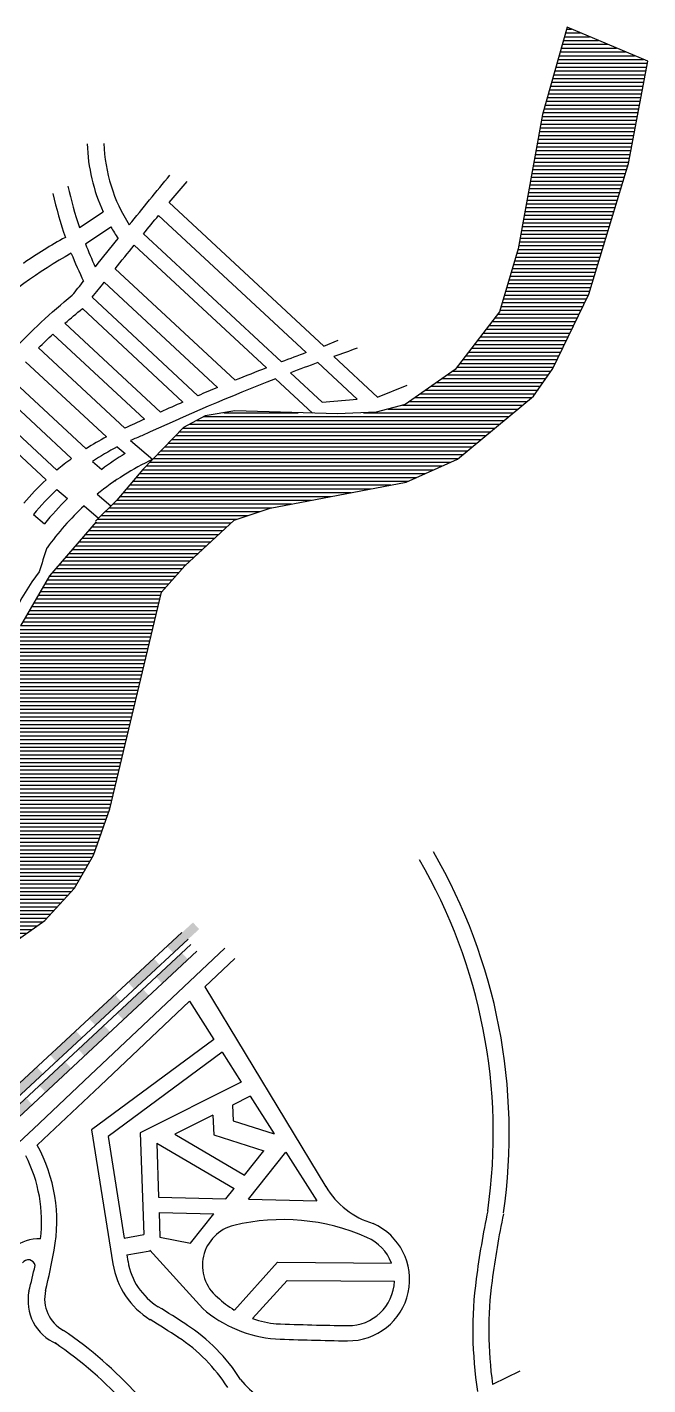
# Model space of a CAD drawing. Extents: x 578289 to 593263, y 7501070 to 7511782.
# Drawn here: x 589255 to 590072, y 7507936 to 7509723 of the extents above; entities that cross this region are included whole.
import ezdxf

# ---------------------------------------------------------------- set-up
doc = ezdxf.new("R2010")
doc.units = 0
doc.header["$LTSCALE"] = 170
doc.header["$MEASUREMENT"] = 0
doc.layers.get('0').update_dxf_attribs({"linetype": 'CONTINUOUS'})
for name, color, linetype in [('HATCH', 4, 'CONTINUOUS'), ('L-FERREA', 6, 'CONTINUOUS'), ('RIO', 4, 'CONTINUOUS'), ('RUA', 7, 'CONTINUOUS')]:
    doc.layers.add(name, color=color, linetype=linetype)

# ---------------------------------------------------------------- blocks, each defined once
blk = doc.blocks.new('*X6')
at = {"color": 0}
for p, q in [((589964.7, 7509720), (589971.4, 7509720)), ((589960.4, 7509705), (590006.9, 7509705)), ((589961.8, 7509710), (589995.1, 7509710)), ((589963.3, 7509715), (589983.2, 7509715)), ((589954.8, 7509685), (590054.2, 7509685)), ((589956.2, 7509690), (590042.4, 7509690)), ((589957.6, 7509695), (590030.5, 7509695)), ((589959, 7509700), (590018.7, 7509700)), ((589949.2, 7509665), (590069.3, 7509665)), ((589950.6, 7509670), (590070.2, 7509670)), ((589952, 7509675), (590071.2, 7509675)), ((589953.4, 7509680), (590066, 7509680)), ((589944.9, 7509650), (590066.4, 7509650)), ((589946.3, 7509655), (590067.4, 7509655)), ((589947.7, 7509660), (590068.3, 7509660)), ((589939.3, 7509630), (590062.6, 7509630)), ((589940.7, 7509635), (590063.6, 7509635)), ((589942.1, 7509640), (590064.5, 7509640)), ((589943.5, 7509645), (590065.5, 7509645)), ((589935.1, 7509615), (590059.8, 7509615)), ((589936.5, 7509620), (590060.7, 7509620)), ((589937.9, 7509625), (590061.7, 7509625)), ((589930.7, 7509595), (590056, 7509595)), ((589931.6, 7509600), (590057, 7509600)), ((589932.5, 7509605), (590057.9, 7509605)), ((589933.6, 7509610), (590058.8, 7509610)), ((589927.1, 7509575), (590052.2, 7509575)), ((589928, 7509580), (590053.2, 7509580)), ((589928.9, 7509585), (590054.1, 7509585)), ((589929.8, 7509590), (590055.1, 7509590)), ((589924.4, 7509560), (590049.4, 7509560)), ((589925.3, 7509565), (590050.3, 7509565)), ((589926.2, 7509570), (590051.3, 7509570)), ((589920.8, 7509540), (590045.2, 7509540)), ((589921.7, 7509545), (590046.5, 7509545)), ((589922.6, 7509550), (590047.5, 7509550)), ((589923.5, 7509555), (590048.4, 7509555)), ((589918.1, 7509525), (590040.7, 7509525)), ((589919, 7509530), (590042.2, 7509530)), ((589919.9, 7509535), (590043.7, 7509535)), ((589914.5, 7509505), (590034.6, 7509505)), ((589915.4, 7509510), (590036.1, 7509510)), ((589916.3, 7509515), (590037.6, 7509515)), ((589917.2, 7509520), (590039.1, 7509520)), ((589911.8, 7509490), (590030, 7509490)), ((589912.7, 7509495), (590031.5, 7509495)), ((589913.6, 7509500), (590033, 7509500)), ((589908.2, 7509470), (590023.9, 7509470)), ((589909.1, 7509475), (590025.4, 7509475)), ((589910, 7509480), (590027, 7509480)), ((589910.9, 7509485), (590028.5, 7509485)), ((589904.6, 7509450), (590017.8, 7509450)), ((589905.5, 7509455), (590019.4, 7509455)), ((589906.4, 7509460), (590020.9, 7509460)), ((589907.3, 7509465), (590022.4, 7509465)), ((589901.9, 7509435), (590013.3, 7509435)), ((589902.8, 7509440), (590014.8, 7509440)), ((589903.7, 7509445), (590016.3, 7509445)), ((589896.5, 7509415), (590007.2, 7509415)), ((589897.9, 7509420), (590008.7, 7509420)), ((589899.4, 7509425), (590010.2, 7509425)), ((589900.9, 7509430), (590011.8, 7509430)), ((589892, 7509400), (590002.6, 7509400)), ((589893.5, 7509405), (590004.2, 7509405)), ((589895, 7509410), (590005.7, 7509410)), ((589886.1, 7509380), (589996.6, 7509380)), ((589887.6, 7509385), (589998.1, 7509385)), ((589889, 7509390), (589999.6, 7509390)), ((589890.5, 7509395), (590001.1, 7509395)), ((589881.6, 7509365), (589990.9, 7509365)), ((589883.1, 7509370), (589993.3, 7509370)), ((589884.6, 7509375), (589995, 7509375)), ((589874.4, 7509345), (589981.2, 7509345)), ((589877.2, 7509350), (589983.6, 7509350)), ((589878.7, 7509355), (589986, 7509355)), ((589880.2, 7509360), (589988.5, 7509360)), ((589858.9, 7509325), (589971.6, 7509325)), ((589862.8, 7509330), (589974, 7509330)), ((589866.6, 7509335), (589976.4, 7509335)), ((589870.5, 7509340), (589978.8, 7509340)), ((589847.3, 7509310), (589964.3, 7509310)), ((589851.2, 7509315), (589966.7, 7509315)), ((589855.1, 7509320), (589969.2, 7509320)), ((589831.9, 7509290), (589954.7, 7509290)), ((589835.7, 7509295), (589957.1, 7509295)), ((589839.6, 7509300), (589959.5, 7509300)), ((589843.5, 7509305), (589961.9, 7509305)), ((589820.3, 7509275), (589947.4, 7509275)), ((589824.1, 7509280), (589949.8, 7509280)), ((589828, 7509285), (589952.3, 7509285)), ((589793.7, 7509255), (589934.1, 7509255)), ((589800.8, 7509260), (589937.5, 7509260)), ((589807.9, 7509265), (589940.9, 7509265)), ((589815, 7509270), (589944.4, 7509270)), ((589772.4, 7509240), (589923.7, 7509240)), ((589779.5, 7509245), (589927.2, 7509245)), ((589786.6, 7509250), (589930.6, 7509250)), ((589730.2, 7509220), (589901.3, 7509220)), ((589748.9, 7509225), (589907.3, 7509225)), ((589758.2, 7509230), (589913.4, 7509230)), ((589765.3, 7509235), (589919.4, 7509235)), ((589469.1, 7509200), (589877.1, 7509200)), ((589478.3, 7509205), (589883.1, 7509205)), ((589487.5, 7509210), (589889.2, 7509210)), ((589513.7, 7509215), (589611.5, 7509215)), ((589697.7, 7509215), (589895.2, 7509215)), ((589450.7, 7509185), (589858.9, 7509185)), ((589455.6, 7509190), (589865, 7509190)), ((589460.4, 7509195), (589871, 7509195)), ((589431.4, 7509165), (589834.7, 7509165)), ((589436.2, 7509170), (589840.8, 7509170)), ((589441.1, 7509175), (589846.8, 7509175)), ((589445.9, 7509180), (589852.9, 7509180)), ((589416.9, 7509150), (589812.6, 7509150)), ((589421.7, 7509155), (589822.6, 7509155)), ((589426.6, 7509160), (589828.7, 7509160)), ((589398.7, 7509130), (589767.6, 7509130)), ((589403, 7509135), (589778.8, 7509135)), ((589407.2, 7509140), (589790.1, 7509140)), ((589412.1, 7509145), (589801.3, 7509145)), ((589385.8, 7509115), (589707.3, 7509115)), ((589390.1, 7509120), (589733.4, 7509120)), ((589394.4, 7509125), (589756.3, 7509125)), ((589367.9, 7509095), (589602.9, 7509095)), ((589373, 7509100), (589629, 7509100)), ((589377.2, 7509105), (589655.1, 7509105)), ((589381.5, 7509110), (589681.2, 7509110)), ((589347.6, 7509075), (589531, 7509075)), ((589352.7, 7509080), (589546, 7509080)), ((589357.8, 7509085), (589561, 7509085)), ((589362.8, 7509090), (589576.8, 7509090)), ((589335.9, 7509060), (589512.5, 7509060)), ((589340.2, 7509065), (589517.9, 7509065)), ((589344.5, 7509070), (589523.3, 7509070)), ((589318.7, 7509040), (589491.1, 7509040)), ((589323, 7509045), (589496.4, 7509045)), ((589327.3, 7509050), (589501.8, 7509050)), ((589331.6, 7509055), (589507.2, 7509055)), ((589305.8, 7509025), (589475, 7509025)), ((589310.1, 7509030), (589480.3, 7509030)), ((589314.4, 7509035), (589485.7, 7509035)), ((589288.6, 7509005), (589455, 7509005)), ((589292.9, 7509010), (589459.5, 7509010)), ((589297.2, 7509015), (589464.2, 7509015)), ((589301.5, 7509020), (589469.6, 7509020)), ((589278.6, 7508990), (589441.7, 7508990)), ((589281.5, 7508995), (589446.1, 7508995)), ((589284.4, 7509000), (589450.6, 7509000)), ((589266.9, 7508970), (589429.7, 7508970)), ((589269.9, 7508975), (589430.9, 7508975)), ((589272.8, 7508980), (589432.8, 7508980)), ((589275.7, 7508985), (589437.3, 7508985)), ((589255.3, 7508950), (589424.9, 7508950)), ((589258.2, 7508955), (589426.1, 7508955)), ((589261.1, 7508960), (589427.3, 7508960)), ((589264, 7508965), (589428.5, 7508965)), ((589246.5, 7508935), (589421.4, 7508935)), ((589249.4, 7508940), (589422.6, 7508940)), ((589252.4, 7508945), (589423.8, 7508945)), ((589242.1, 7508915), (589416.6, 7508915)), ((589243.1, 7508920), (589417.8, 7508920)), ((589244.2, 7508925), (589419, 7508925)), ((589245.3, 7508930), (589420.2, 7508930)), ((589238.9, 7508900), (589413, 7508900)), ((589240, 7508905), (589414.2, 7508905)), ((589241, 7508910), (589415.4, 7508910)), ((589234.7, 7508880), (589408.2, 7508880)), ((589235.7, 7508885), (589409.4, 7508885)), ((589236.8, 7508890), (589410.6, 7508890)), ((589237.8, 7508895), (589411.8, 7508895)), ((589231.5, 7508865), (589404.6, 7508865)), ((589232.5, 7508870), (589405.8, 7508870)), ((589233.6, 7508875), (589407, 7508875)), ((589227.2, 7508845), (589399.8, 7508845)), ((589228.3, 7508850), (589401, 7508850)), ((589229.3, 7508855), (589402.2, 7508855)), ((589230.4, 7508860), (589403.4, 7508860)), ((589223, 7508825), (589395.1, 7508825)), ((589224, 7508830), (589396.3, 7508830)), ((589225.1, 7508835), (589397.5, 7508835)), ((589226.2, 7508840), (589398.6, 7508840)), ((589219.8, 7508810), (589391.5, 7508810)), ((589220.9, 7508815), (589392.7, 7508815)), ((589221.9, 7508820), (589393.9, 7508820)), ((589215.6, 7508790), (589386.7, 7508790)), ((589216.6, 7508795), (589387.9, 7508795)), ((589217.7, 7508800), (589389.1, 7508800)), ((589218.7, 7508805), (589390.3, 7508805)), ((589210, 7508775), (589383.1, 7508775)), ((589212.5, 7508780), (589384.3, 7508780)), ((589214.5, 7508785), (589385.5, 7508785)), ((589200, 7508755), (589378.3, 7508755)), ((589202.5, 7508760), (589379.5, 7508760)), ((589205, 7508765), (589380.7, 7508765)), ((589207.5, 7508770), (589381.9, 7508770)), ((589192.5, 7508740), (589374.7, 7508740)), ((589195, 7508745), (589375.9, 7508745)), ((589197.5, 7508750), (589377.1, 7508750)), ((589182.5, 7508720), (589370, 7508720)), ((589185, 7508725), (589371.1, 7508725)), ((589187.5, 7508730), (589372.3, 7508730)), ((589190, 7508735), (589373.5, 7508735)), ((589172.5, 7508700), (589365.2, 7508700)), ((589175, 7508705), (589366.4, 7508705)), ((589177.5, 7508710), (589367.6, 7508710)), ((589180, 7508715), (589368.8, 7508715)), ((589165, 7508685), (589360.7, 7508685)), ((589167.5, 7508690), (589362.4, 7508690)), ((589170, 7508695), (589364, 7508695)), ((589148.7, 7508665), (589353.7, 7508665)), ((589153, 7508670), (589355.5, 7508670)), ((589157.3, 7508675), (589357.2, 7508675)), ((589161.6, 7508680), (589358.9, 7508680)), ((589135.9, 7508650), (589348.5, 7508650)), ((589140.2, 7508655), (589350.3, 7508655)), ((589144.5, 7508660), (589352, 7508660)), ((589118.7, 7508630), (589340.9, 7508630)), ((589123, 7508635), (589343.3, 7508635)), ((589127.3, 7508640), (589345.1, 7508640)), ((589131.6, 7508645), (589346.8, 7508645)), ((589105.9, 7508615), (589332.1, 7508615)), ((589110.2, 7508620), (589335.1, 7508620)), ((589114.5, 7508625), (589338, 7508625)), ((589088.7, 7508595), (589320.3, 7508595)), ((589093, 7508600), (589323.3, 7508600)), ((589097.3, 7508605), (589326.2, 7508605)), ((589101.6, 7508610), (589329.2, 7508610)), ((589073.7, 7508575), (589303.9, 7508575)), ((589076.7, 7508580), (589308.4, 7508580)), ((589080.2, 7508585), (589313, 7508585)), ((589084.5, 7508590), (589317.4, 7508590)), ((589064.5, 7508560), (589290.3, 7508560)), ((589067.6, 7508565), (589294.8, 7508565)), ((589070.6, 7508570), (589299.4, 7508570)), ((589052.3, 7508540), (589268.6, 7508540)), ((589055.3, 7508545), (589275.8, 7508545)), ((589058.4, 7508550), (589281.2, 7508550)), ((589061.4, 7508555), (589285.7, 7508555)), ((589043.1, 7508525), (589247.3, 7508525)), ((589046.1, 7508530), (589254.4, 7508530)), ((589049.2, 7508535), (589261.5, 7508535)), ((589030.8, 7508505), (589218.8, 7508505)), ((589033.9, 7508510), (589225.9, 7508510)), ((589037, 7508515), (589233.1, 7508515)), ((589040, 7508520), (589240.2, 7508520)), ((589021.7, 7508490), (589197.5, 7508490)), ((589024.7, 7508495), (589204.6, 7508495)), ((589027.8, 7508500), (589211.7, 7508500)), ((589009.4, 7508470), (589175.1, 7508470)), ((589012.5, 7508475), (589180.1, 7508475)), ((589015.5, 7508480), (589185.1, 7508480)), ((589018.6, 7508485), (589190.4, 7508485)), ((588997.2, 7508450), (589155.1, 7508450)), ((589000.3, 7508455), (589160.1, 7508455)), ((589003.3, 7508460), (589165.1, 7508460)), ((589006.3, 7508465), (589170.1, 7508465)), ((588994.2, 7508445), (589150.1, 7508445)), ((588998.1, 7508440), (589145.1, 7508440)), ((589005.3, 7508435), (589140.9, 7508435)), ((589012.4, 7508430), (589137.8, 7508430)), ((589019.6, 7508425), (589134.6, 7508425)), ((589026.8, 7508420), (589131.4, 7508420)), ((589033.9, 7508415), (589128.2, 7508415)), ((589041.1, 7508410), (589125.1, 7508410)), ((589048.3, 7508405), (589121.9, 7508405)), ((589055.5, 7508400), (589118.7, 7508400)), ((589062.6, 7508395), (589115.6, 7508395)), ((589069.8, 7508390), (589112.4, 7508390)), ((589077, 7508385), (589109.2, 7508385)), ((589084.1, 7508380), (589106, 7508380)), ((589091.3, 7508375), (589102.9, 7508375)), ((589098.5, 7508370), (589099.7, 7508370))]:
    blk.add_line(p, q, dxfattribs=at)
blk = doc.blocks.new('E')
at = {"layer": 'L-FERREA'}
blk.add_solid([(-22.9, -6), (-22.9, 6), (23.4, -6), (23.4, 6)], dxfattribs=at)

msp = doc.modelspace()

# ---------------------------------------------------------------- linework, layer by layer
at = {"layer": 'L-FERREA'}
for points in [[(589458.7, 7508530.9), (589055.7, 7508157.5, 0.013143), (588845.8, 7507962.5, 0.038631), (588644.7, 7507757.9, 0.071652), (588507.7, 7507567.2, -0.023398), (588415.9, 7507409.4, -0.102532), (588064, 7507052.4, -0.037808), (587991, 7507004.9), (587584.2, 7506782.3)], [(589466.9, 7508522.1), (589063.7, 7508148.6, 0.013166), (588853.9, 7507953.6, 0.038732), (588653.7, 7507749.8, 0.071776), (588518.3, 7507561.6, -0.023398), (588426, 7507402.9, -0.102455), (588071, 7507042.6, -0.037645), (587996.7, 7506994.4), (587589.9, 7506771.8)], [(589470.4, 7508515.3), (588876.8, 7507962.2, 0.024704), (588752.5, 7507834.4, -0.004943), (588688.9, 7507763.5, 0.060205), (588509.7, 7507513.2, -0.002064), (588395.2, 7507340.6, -0.048251), (588346.5, 7507281.2, -0.076316), (588063.6, 7507023.8, -0.028607), (587945.8, 7506955), (587350.3, 7506631.1)], [(589478.5, 7508506.6), (588884.9, 7507953.4, 0.024704), (588761.5, 7507826.4, -0.004943), (588697.7, 7507755.4, 0.0603), (588520, 7507507, -0.002069), (588405.1, 7507333.9, -0.047873), (588355.4, 7507273.2, -0.076195), (588070.2, 7507013.8, -0.028574), (587951.4, 7506944.4), (587356, 7506620.5)]]:
    msp.add_lwpolyline(points, format="xyb", dxfattribs=at)
at = {"layer": 'RIO'}
for points in [[(589189.4, 7508484.3), (589278.2, 7508546.7), (589317.2, 7508589.6), (589342.6, 7508632.8), (589363.7, 7508693.7), (589431.9, 7508978.9), (589462.5, 7509013.4), (589527.3, 7509073.8), (589575, 7509089.7), (589753.9, 7509123.9), (589821.2, 7509153.8), (589921.4, 7509236.7), (589946.5, 7509273.2), (589993.9, 7509371.3), (590046.2, 7509543.3), (590071.7, 7509677.6), (589965.4, 7509722.5), (589933, 7509607.7), (589901.2, 7509430.9), (589876.5, 7509347.8), (589818.1, 7509272.2), (589752.4, 7509226), (589714.4, 7509215.7), (589663.3, 7509213.5), (589528.4, 7509217.4), (589489.1, 7509210.9), (589460.9, 7509195.5), (589407.5, 7509140.3), (589372.9, 7509099.9), (589345, 7509072.4)], [(589345.9, 7509071.6), (589284.7, 7509000.4), (589246.2, 7508934.5)]]:
    msp.add_lwpolyline(points, dxfattribs=at)
at = {"layer": 'RUA', "linetype": 'CONTINUOUS'}
for p, q in [((589441.8, 7509491.8), (589465.5, 7509519.2)), ((589441.8, 7509491.8), (589645.2, 7509302.7)), ((589324, 7509458.8), (589355, 7509479.4)), ((589428, 7509474.8), (589622.2, 7509294.2)), ((589331.8, 7509437.5), (589365.1, 7509459.7)), ((589408.2, 7509450.6), (589589.7, 7509281.9)), ((589396.1, 7509435.7), (589569.8, 7509274.2)), ((589370.8, 7509404.5), (589528.6, 7509257.8)), ((589356.5, 7509386.8), (589505.5, 7509248.3)), ((589340.6, 7509367), (589479.8, 7509237.5)), ((589327.7, 7509352.1), (589460.1, 7509229)), ((589304.7, 7509332.8), (589430.4, 7509216)), ((589289, 7509318.6), (589409.5, 7509206.6)), ((589645.2, 7509302.7), (589664.1, 7509310.6)), ((589270.1, 7509300.3), (589383.6, 7509194.7)), ((589252.9, 7509282.3), (589359.5, 7509183.2)), ((589637.6, 7509281.2), (589689.3, 7509233)), ((589658.7, 7509289), (589715.8, 7509235.7)), ((589233.3, 7509260.1), (589332.6, 7509167.8)), ((589581.7, 7509259.8), (589630.4, 7509214.4)), ((589601.6, 7509267.5), (589643.1, 7509228.8)), ((589219, 7509242.6), (589313.5, 7509154.7)), ((589715.8, 7509235.7), (589755, 7509251.3)), ((589204.3, 7509223.2), (589294.2, 7509139.6)), ((589643.1, 7509228.8), (589689.3, 7509233)), ((589193, 7509207.7), (589279.9, 7509126.9)), ((589373.6, 7509170.2), (589384, 7509161.3)), ((589391.2, 7509178.6), (589420.5, 7509153.7)), ((589340.9, 7509151), (589353.2, 7509140.6)), ((589294.3, 7509114.2), (589308.3, 7509102.3)), ((589371, 7509125.5), (589371.2, 7509125.3)), ((589330.1, 7509092.7), (589349.1, 7509076.5)), ((589347.1, 7509107.8), (589365.3, 7509092.4)), ((589263.4, 7509081.2), (589277.8, 7509068.9)), ((589489, 7508459.6), (589647.9, 7508196.5)), ((589468.8, 7508440.5), (589500.9, 7508390.3)), ((589500.9, 7508390.3), (589339.9, 7508271.3)), ((589511.6, 7508373.4), (589361.6, 7508262.5)), ((589511.6, 7508373.4), (589536.8, 7508333.9)), ((589536.8, 7508333.9), (589403.9, 7508267.4)), ((589548.6, 7508315.5), (589525.1, 7508303.8)), ((589548.6, 7508315.5), (589580, 7508266.1)), ((589499.2, 7508290.8), (589449.2, 7508265.8)), ((589499.2, 7508290.8), (589500.6, 7508264.7)), ((589525.1, 7508303.8), (589526.2, 7508283.3)), ((589339.9, 7508271.3), (589368, 7508095.1)), ((589526.2, 7508283.3), (589580, 7508266.1)), ((589361.6, 7508262.5), (589382.8, 7508128.9)), ((589403.9, 7508267.4), (589408.4, 7508133.6)), ((589425.6, 7508254), (589527.3, 7508194.3)), ((589425.6, 7508254), (589428, 7508182.7)), ((589449.2, 7508265.8), (589541.2, 7508211.8)), ((589500.6, 7508264.7), (589566.5, 7508243.6)), ((589541.2, 7508211.8), (589566.5, 7508243.6)), ((589546.2, 7508180), (589595.5, 7508241.9)), ((589595.5, 7508241.9), (589636.2, 7508178)), ((589428, 7508182.7), (589516.5, 7508180.7)), ((589516.5, 7508180.7), (589527.3, 7508194.3)), ((589546.2, 7508180), (589636.2, 7508178)), ((589428.7, 7508162.7), (589500.8, 7508161)), ((589428.7, 7508162.7), (589429.8, 7508129.9)), ((589469.8, 7508122.1), (589500.8, 7508161)), ((589382.8, 7508128.9), (589408.4, 7508133.6)), ((589429.8, 7508129.9), (589469.8, 7508122.1)), ((589386.4, 7508106.7), (589417.1, 7508112.3)), ((589486.1, 7508036), (589416.4, 7508113.2)), ((589386.4, 7508106.7), (589387.7, 7508098.2)), ((589527.7, 7508034.2), (589584.4, 7508097)), ((589584.4, 7508097), (589734.3, 7508095.8)), ((589551.6, 7508022.9), (589597, 7508073.2)), ((589597, 7508073.2), (589738.3, 7508072.1)), ((589903.1, 7507953.6), (589867.5, 7507936.4))]:
    msp.add_line(p, q, dxfattribs=at)
for points in [[(589389.3, 7509462.2, -0.001092), (589443, 7509527.9, -0.002785)], [(589408.2, 7509450.6, -0.000402), (589428, 7509474.8)], [(589344.8, 7509407.3, -0.000614), (589374.8, 7509444.3, -0.002785)], [(589370.8, 7509404.5, -0.000519), (589396.1, 7509435.7)], [(589235.4, 7509295.8, -0.03892), (589314.5, 7509369.7, -0.000306), (589329.4, 7509388.2, -0.002785)], [(589340.6, 7509367, -0.000328), (589356.5, 7509386.8)], [(589304.7, 7509332.8, -0.01112), (589327.7, 7509352.1, 0)], [(589270.1, 7509300.3, -0.009775), (589289, 7509318.6, -0.002816)], [(589622.2, 7509294.2, 0.002593), (589589.7, 7509281.9, 0.031672)], [(589569.8, 7509274.2, 0.003312), (589528.6, 7509257.8, 0.031672)], [(589505.5, 7509248.3, 0.002077), (589479.8, 7509237.5, 0.031672)], [(589460.1, 7509229, 0.002419), (589430.4, 7509216, 0.031672)], [(589409.5, 7509206.6, 0.002126), (589383.6, 7509194.7, 0.031672)], [(589359.5, 7509183.2, 0.021869), (589332.6, 7509167.8, -0.001247)], [(589313.5, 7509154.7, 0.017326), (589294.2, 7509139.6, -0.001247)], [(589279.9, 7509126.9, 0.030043), (589250.7, 7509096, -0.001247)]]:
    msp.add_lwpolyline(points, format="xyb", dxfattribs=at)
for points in [[(588894.1, 7507929.9), (588957.8, 7507987.9), (589069.8, 7508090.2), (589165.3, 7508181.5), (589263.5, 7508272.7), (589338.2, 7508343.2), (589515.2, 7508510.5)], [(589489, 7508459.6), (589528.3, 7508496.7)], [(589268.2, 7508251.2), (589276.5, 7508258.9), (589351.2, 7508329.4), (589468.8, 7508440.5)]]:
    msp.add_lwpolyline(points, dxfattribs=at)
for centre, radius, start, end in [((589567.5, 7509576.3), 233.5, 181.8184, 204.5152), ((589567.5, 7509576.3), 211.5, 181.8184, 212.6235), ((589800.6, 7509620.7), 503.4, 192.3151, 198.7701), ((589780.9, 7509610.8), 503.4, 192.3151, 199.1442), ((589567.5, 7509576.3), 233.5, 209.9489, 214.3991), ((589599.1, 7508909.6), 611.4, 118.716, 124.7937), ((589800.6, 7509620.7), 503.4, 201.3468, 205.092), ((589599.1, 7508909.6), 589.4, 119.0284, 133.4231), ((589780.9, 7509610.8), 503.4, 201.6761, 206.2516), ((590800.8, 7506159.8), 3331.1, 109.493, 110.0519), ((590800.8, 7506159.8), 3331.1, 110.4383, 111.1016), ((590800.8, 7506159.8), 3331.1, 111.4673, 114.7514), ((589533.7, 7508859.1), 349.8, 111.379, 114.0411), ((589533.7, 7508859.1), 349.8, 117.229, 123.4415), ((589573.5, 7508828.4), 359.6, 115.241, 129.0171), ((589602.5, 7508803.2), 419.5, 121.3823, 126.4601), ((589533.7, 7508859.1), 349.8, 133.1855, 140.5975), ((589602.5, 7508803.2), 419.5, 134.5262, 140.7022), ((589602.5, 7508803.2), 397.5, 133.262, 143.9142), ((590110.4, 7508751.5), 877.1, 160.9792, 163.1426), ((589519.7, 7508816.3), 312.6, 142.6917, 166.9122), ((589151.2, 7508266.7), 738.1, 351.8389, 30.1421), ((589151.2, 7508266.7), 717.1, 351.8389, 30.1421), ((589085.4, 7508150.8), 188.7, 352.979, 27.2504), ((589085.4, 7508150.8), 208.7, 349.618, 28.7824), ((589742.5, 7508253.7), 110.5, 211.1357, 252.9926), ((591057.9, 7507915.8), 1222.5, 168.2427, 172.5053), ((589591.4, 7507880.5), 272.7, 66.0408, 103.6299), ((589677.7, 7508074.3), 80.6, 269.1867, 66.2298), ((591057.9, 7507915.8), 1201.5, 168.2427, 172.5053), ((589271, 7508070.1), 57.7, 88.4091, 162.8861), ((589539.9, 7508092.9), 54.2, 103.6299, 230.3339), ((589677.7, 7508074.3), 60.6, 20.8486, 66.2298), ((588226.2, 7508308.2), 1082.1, 346.7234, 349.618), ((589256.6, 7508091), 9.28, 11.3894, 145.8523), ((588011.9, 7508381.8), 1286.6, 345.4804, 347.0213), ((589472.7, 7508111.7), 106, 189.0455, 238.3699), ((589472.7, 7508111.7), 86, 189.0455, 238.3699), ((590362.2, 7508007.3), 520.8, 172.5053, 188.8938), ((589318.3, 7508046.8), 62.1, 168.3781, 246.652), ((589325.1, 7508048.9), 47, 166.7234, 241.9874), ((589677.7, 7508074.3), 60.6, 269.1867, 357.9387), ((590362.2, 7508007.3), 499.8, 172.5053, 188.1575), ((588478.9, 7506498.3), 1809, 56.9697, 58.3699), ((589594.2, 7508144.7), 129, 226.4741, 238.9408), ((588478.9, 7506498.3), 1789, 56.9697, 58.3699), ((589594.6, 7508162.1), 166.3, 229.2641, 265.6289), ((589594.2, 7508144.7), 129, 250.6925, 265.2224), ((588987.8, 7507547.5), 557.6, 42.3046, 55.5696), ((589336.9, 7507818), 234.8, 32.0724, 56.9697), ((589732.1, 7511905.4), 3892.1, 267.8002, 269.1867), ((588987.8, 7507547.5), 537.6, 42.1186, 55.5696), ((589336.9, 7507818), 214.8, 32.0724, 56.9697), ((589732.1, 7511905.4), 3912.1, 267.8002, 269.1867), ((589616.2, 7508004.5), 101.3, 217.5764, 293.537)]:
    msp.add_arc(centre, radius, start, end, dxfattribs=at)

# ---------------------------------------------------------------- block references
at = {"layer": 'HATCH'}
msp.add_blockref('*X6', (0, 0), dxfattribs=at)
at = {"layer": 'L-FERREA'}
for p, rotation in [((589460.5, 7508524.3), 222.8096694280731), ((589445.9, 7508484.3), 222.9809888133333), ((589409.1, 7508476.7), 222.8096694280731), ((589394.7, 7508436.6), 222.9809888133333), ((589357.8, 7508429.2), 222.8096694280731), ((589306.4, 7508381.6), 222.8096694280731), ((589343.5, 7508388.9), 222.9809888133333), ((589292.2, 7508341.2), 222.9809888133333), ((589255.1, 7508334), 222.8096694280731), ((589241, 7508293.4), 222.9809888133333)]:
    msp.add_blockref('E', p, dxfattribs=dict(at, rotation=rotation))

doc.saveas('drawing.dxf')
